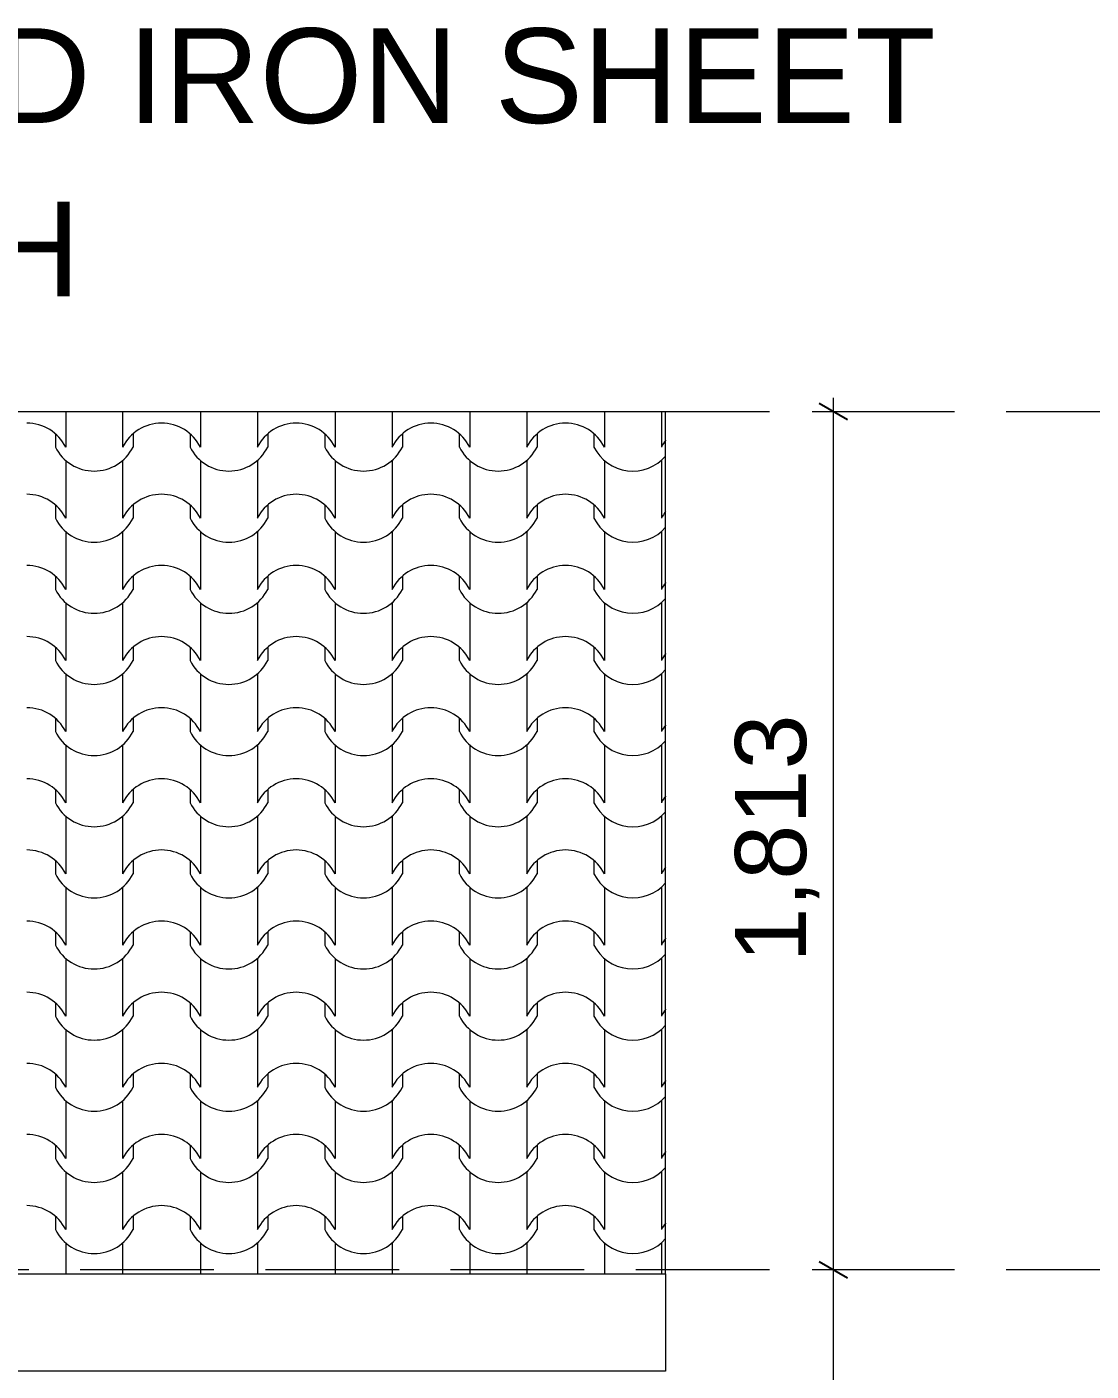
# Model space of a CAD drawing. Header units: millimetres. Extents: x 323482 to 503016, y 8175 to 72038.
# Drawn here: x 473944 to 476192, y 32263 to 35104 of the extents above; entities that cross this region are included whole.
import ezdxf

# ---------------------------------------------------------------- set-up
doc = ezdxf.new("R2010")
doc.units = ezdxf.units.MM
doc.header["$MEASUREMENT"] = 0
doc.linetypes.add('Hidden Line', pattern=[391.222223, 282.222223, -109])
for name, color, linetype, lineweight in [('2D Drafting - General_Pen_No__101', 252, 'Continuous', 13), ('Annotation - Label_Pen_No__1', 7, 'Continuous', 13), ('Annotation - Label_Pen_No__120', 7, 'Continuous', 13), ('Dimensioning - General_Pen_No__46', 5, 'Continuous', 25), ('Shell - Roof_Pen_No__120', 7, 'Continuous', 13)]:
    doc.layers.add(name, color=color, linetype=linetype, lineweight=lineweight)
doc.layers.add('Dimensioning - General', color=7, linetype='Continuous')
for name, color, linetype, lineweight, true_color in [('Dimensioning - General_Pen_No__45', 7, 'Continuous', 25, 0x40a5ff), ('Dimensioning - General_Pen_No__85', 7, 'Continuous', 20, 0x80c2ff), ('Structural - Bearing_Pen_No__83', 7, 'Continuous', 13, 0xff9955)]:
    doc.layers.add(name, color=color, linetype=linetype, lineweight=lineweight, true_color=true_color)
doc.styles.add('GENERATED_STYLE_1', font='arial.ttf')
doc.dimstyles.new('GENERATED_STYLE__1', dxfattribs={"dimtxt": 150, "dimasz": 45.6, "dimexe": 0.18, "dimexo": 0.0625, "dimgap": 0.09, "dimtad": 1, "dimdec": 0, "dimzin": 0, "dimdsep": 46, "dimtxsty": 'GENERATED_STYLE_1', "dimblk": 'ARROWHEAD_2', "dimblk1": 'ARROWHEAD_2', "dimblk2": 'ARROWHEAD_2', "dimcen": 0.09, "dimse1": 1, "dimse2": 1, "dimclrd": 256, "dimclre": 256, "dimclrt": 5, "dimadec": 0, "dimazin": 0, "dimtfac": 1, "dimtdec": 4, "dimtmove": 0, "dimatfit": 3, "dimfxl": 1, "dimtolj": 1, "dimtzin": 0, "dimarcsym": 0})
doc.dimstyles.new('GENERATED_STYLE__12', dxfattribs={"dimtxt": 0.18, "dimasz": 273.6, "dimexe": 0.18, "dimexo": 0.0625, "dimgap": 0.09, "dimtad": 0, "dimtih": 1, "dimtoh": 1, "dimdec": 4, "dimzin": 0, "dimdsep": 46, "dimcen": 0.09, "dimadec": 0, "dimazin": 0, "dimtfac": 1, "dimtdec": 4, "dimtmove": 0, "dimatfit": 3, "dimldrblk": 'ARROWHEAD_5', "dimfxl": 1, "dimtolj": 1, "dimtzin": 0, "dimarcsym": 0})

# ---------------------------------------------------------------- blocks, each defined once
blk = doc.blocks.new('*X4')
at = {"layer": '2D Drafting - General_Pen_No__101', "color": 252, "linetype": 'Continuous', "lineweight": 13}
for p, q in [((474025.8, 34290.4), (474025.8, 34276.6)), ((474146, 34290.4), (474146, 34276.6)), ((474310.3, 34290.4), (474310.3, 34276.6)), ((474430.5, 34290.4), (474430.5, 34276.6)), ((474594.8, 34290.4), (474594.8, 34276.6)), ((474715, 34290.4), (474715, 34276.6)), ((474879.2, 34290.4), (474879.2, 34276.6)), ((474999.5, 34290.4), (474999.5, 34276.6)), ((475163.7, 34290.4), (475163.7, 34276.6)), ((475284, 34290.4), (475284, 34276.6)), ((474025.8, 34276.6), (474025.8, 34215.7)), ((474146, 34276.6), (474146, 34215.7)), ((474310.3, 34276.6), (474310.3, 34215.7)), ((474430.5, 34276.6), (474430.5, 34215.7)), ((474594.8, 34276.6), (474594.8, 34215.7)), ((474715, 34276.6), (474715, 34215.7)), ((474879.2, 34276.6), (474879.2, 34215.7)), ((474999.5, 34276.6), (474999.5, 34215.7)), ((475163.7, 34276.6), (475163.7, 34215.7)), ((475284, 34276.6), (475284, 34215.7)), ((474003.8, 34243.7), (474003.8, 34215.7)), ((474168, 34243.7), (474168, 34215.7)), ((474288.3, 34243.7), (474288.3, 34215.7)), ((474452.5, 34243.7), (474452.5, 34215.7)), ((474572.8, 34243.7), (474572.8, 34215.7)), ((474737, 34243.7), (474737, 34215.7)), ((474857.2, 34243.7), (474857.2, 34215.7)), ((475021.5, 34243.7), (475021.5, 34215.7)), ((475141.7, 34243.7), (475141.7, 34215.7)), ((474025.8, 34187.3), (474025.8, 34126.3)), ((474146, 34187.3), (474146, 34126.3)), ((474310.3, 34187.3), (474310.3, 34126.3)), ((474430.5, 34187.3), (474430.5, 34126.3)), ((474594.8, 34187.3), (474594.8, 34126.3)), ((474715, 34187.3), (474715, 34126.3)), ((474879.2, 34187.3), (474879.2, 34126.3)), ((474999.5, 34187.3), (474999.5, 34126.3)), ((475163.7, 34187.3), (475163.7, 34126.3)), ((475284, 34187.3), (475284, 34126.3)), ((474025.8, 34126.3), (474025.8, 34065.3)), ((474146, 34126.3), (474146, 34065.3)), ((474310.3, 34126.3), (474310.3, 34065.3)), ((474430.5, 34126.3), (474430.5, 34065.3)), ((474594.8, 34126.3), (474594.8, 34065.3)), ((474715, 34126.3), (474715, 34065.3)), ((474879.2, 34126.3), (474879.2, 34065.3)), ((474999.5, 34126.3), (474999.5, 34065.3)), ((475163.7, 34126.3), (475163.7, 34065.3)), ((475284, 34126.3), (475284, 34065.3)), ((474003.8, 34093.4), (474003.8, 34065.3)), ((474168, 34093.4), (474168, 34065.3)), ((474288.3, 34093.4), (474288.3, 34065.3)), ((474452.5, 34093.4), (474452.5, 34065.3)), ((474572.8, 34093.4), (474572.8, 34065.3)), ((474737, 34093.4), (474737, 34065.3)), ((474857.2, 34093.4), (474857.2, 34065.3)), ((475021.5, 34093.4), (475021.5, 34065.3)), ((475141.7, 34093.4), (475141.7, 34065.3)), ((474025.8, 34036.9), (474025.8, 33976)), ((474146, 34036.9), (474146, 33976)), ((474310.3, 34036.9), (474310.3, 33976)), ((474430.5, 34036.9), (474430.5, 33976)), ((474594.8, 34036.9), (474594.8, 33976)), ((474715, 34036.9), (474715, 33976)), ((474879.2, 34036.9), (474879.2, 33976)), ((474999.5, 34036.9), (474999.5, 33976)), ((475163.7, 34036.9), (475163.7, 33976)), ((475284, 34036.9), (475284, 33976)), ((474025.8, 33976), (474025.8, 33915)), ((474146, 33976), (474146, 33915)), ((474310.3, 33976), (474310.3, 33915)), ((474430.5, 33976), (474430.5, 33915)), ((474594.8, 33976), (474594.8, 33915)), ((474715, 33976), (474715, 33915)), ((474879.2, 33976), (474879.2, 33915)), ((474999.5, 33976), (474999.5, 33915)), ((475163.7, 33976), (475163.7, 33915)), ((475284, 33976), (475284, 33915)), ((474003.8, 33943), (474003.8, 33915)), ((474168, 33943), (474168, 33915)), ((474288.3, 33943), (474288.3, 33915)), ((474452.5, 33943), (474452.5, 33915)), ((474572.8, 33943), (474572.8, 33915)), ((474737, 33943), (474737, 33915)), ((474857.2, 33943), (474857.2, 33915)), ((475021.5, 33943), (475021.5, 33915)), ((475141.7, 33943), (475141.7, 33915)), ((474025.8, 33886.6), (474025.8, 33825.6)), ((474146, 33886.6), (474146, 33825.6)), ((474310.3, 33886.6), (474310.3, 33825.6)), ((474430.5, 33886.6), (474430.5, 33825.6)), ((474594.8, 33886.6), (474594.8, 33825.6)), ((474715, 33886.6), (474715, 33825.6)), ((474879.2, 33886.6), (474879.2, 33825.6)), ((474999.5, 33886.6), (474999.5, 33825.6)), ((475163.7, 33886.6), (475163.7, 33825.6)), ((475284, 33886.6), (475284, 33825.6)), ((474025.8, 33825.6), (474025.8, 33764.7)), ((474146, 33825.6), (474146, 33764.7)), ((474310.3, 33825.6), (474310.3, 33764.7)), ((474430.5, 33825.6), (474430.5, 33764.7)), ((474594.8, 33825.6), (474594.8, 33764.7)), ((474715, 33825.6), (474715, 33764.7)), ((474879.2, 33825.6), (474879.2, 33764.7)), ((474999.5, 33825.6), (474999.5, 33764.7)), ((475163.7, 33825.6), (475163.7, 33764.7)), ((475284, 33825.6), (475284, 33764.7)), ((474003.8, 33792.7), (474003.8, 33764.7)), ((474168, 33792.7), (474168, 33764.7)), ((474288.3, 33792.7), (474288.3, 33764.7)), ((474452.5, 33792.7), (474452.5, 33764.7)), ((474572.8, 33792.7), (474572.8, 33764.7)), ((474737, 33792.7), (474737, 33764.7)), ((474857.2, 33792.7), (474857.2, 33764.7)), ((475021.5, 33792.7), (475021.5, 33764.7)), ((475141.7, 33792.7), (475141.7, 33764.7)), ((474025.8, 33736.3), (474025.8, 33675.3)), ((474146, 33736.3), (474146, 33675.3)), ((474310.3, 33736.3), (474310.3, 33675.3)), ((474430.5, 33736.3), (474430.5, 33675.3)), ((474594.8, 33736.3), (474594.8, 33675.3)), ((474715, 33736.3), (474715, 33675.3)), ((474879.2, 33736.3), (474879.2, 33675.3)), ((474999.5, 33736.3), (474999.5, 33675.3)), ((475163.7, 33736.3), (475163.7, 33675.3)), ((475284, 33736.3), (475284, 33675.3)), ((474025.8, 33675.3), (474025.8, 33614.3)), ((474146, 33675.3), (474146, 33614.3)), ((474310.3, 33675.3), (474310.3, 33614.3)), ((474430.5, 33675.3), (474430.5, 33614.3)), ((474594.8, 33675.3), (474594.8, 33614.3)), ((474715, 33675.3), (474715, 33614.3)), ((474879.2, 33675.3), (474879.2, 33614.3)), ((474999.5, 33675.3), (474999.5, 33614.3)), ((475163.7, 33675.3), (475163.7, 33614.3)), ((475284, 33675.3), (475284, 33614.3)), ((474003.8, 33642.3), (474003.8, 33614.3)), ((474168, 33642.3), (474168, 33614.3)), ((474288.3, 33642.3), (474288.3, 33614.3)), ((474452.5, 33642.3), (474452.5, 33614.3)), ((474572.8, 33642.3), (474572.8, 33614.3)), ((474737, 33642.3), (474737, 33614.3)), ((474857.2, 33642.3), (474857.2, 33614.3)), ((475021.5, 33642.3), (475021.5, 33614.3)), ((475141.7, 33642.3), (475141.7, 33614.3)), ((474025.8, 33585.9), (474025.8, 33524.9)), ((474146, 33585.9), (474146, 33524.9)), ((474310.3, 33585.9), (474310.3, 33524.9)), ((474430.5, 33585.9), (474430.5, 33524.9)), ((474594.8, 33585.9), (474594.8, 33524.9)), ((474715, 33585.9), (474715, 33524.9)), ((474879.2, 33585.9), (474879.2, 33524.9)), ((474999.5, 33585.9), (474999.5, 33524.9)), ((475163.7, 33585.9), (475163.7, 33524.9)), ((475284, 33585.9), (475284, 33524.9)), ((474025.8, 33524.9), (474025.8, 33464)), ((474146, 33524.9), (474146, 33464)), ((474310.3, 33524.9), (474310.3, 33464)), ((474430.5, 33524.9), (474430.5, 33464)), ((474594.8, 33524.9), (474594.8, 33464)), ((474715, 33524.9), (474715, 33464)), ((474879.2, 33524.9), (474879.2, 33464)), ((474999.5, 33524.9), (474999.5, 33464)), ((475163.7, 33524.9), (475163.7, 33464)), ((475284, 33524.9), (475284, 33464)), ((474003.8, 33492), (474003.8, 33464)), ((474168, 33492), (474168, 33464)), ((474288.3, 33492), (474288.3, 33464)), ((474452.5, 33492), (474452.5, 33464)), ((474572.8, 33492), (474572.8, 33464)), ((474737, 33492), (474737, 33464)), ((474857.2, 33492), (474857.2, 33464)), ((475021.5, 33492), (475021.5, 33464)), ((475141.7, 33492), (475141.7, 33464)), ((474025.8, 33435.6), (474025.8, 33374.6)), ((474146, 33435.6), (474146, 33374.6)), ((474310.3, 33435.6), (474310.3, 33374.6)), ((474430.5, 33435.6), (474430.5, 33374.6)), ((474594.8, 33435.6), (474594.8, 33374.6)), ((474715, 33435.6), (474715, 33374.6)), ((474879.2, 33435.6), (474879.2, 33374.6)), ((474999.5, 33435.6), (474999.5, 33374.6)), ((475163.7, 33435.6), (475163.7, 33374.6)), ((475284, 33435.6), (475284, 33374.6)), ((474025.8, 33374.6), (474025.8, 33313.6)), ((474146, 33374.6), (474146, 33313.6)), ((474310.3, 33374.6), (474310.3, 33313.6)), ((474430.5, 33374.6), (474430.5, 33313.6)), ((474594.8, 33374.6), (474594.8, 33313.6)), ((474715, 33374.6), (474715, 33313.6)), ((474879.2, 33374.6), (474879.2, 33313.6)), ((474999.5, 33374.6), (474999.5, 33313.6)), ((475163.7, 33374.6), (475163.7, 33313.6)), ((475284, 33374.6), (475284, 33313.6)), ((474003.8, 33341.7), (474003.8, 33313.6)), ((474168, 33341.7), (474168, 33313.6)), ((474288.3, 33341.7), (474288.3, 33313.6)), ((474452.5, 33341.7), (474452.5, 33313.6)), ((474572.8, 33341.7), (474572.8, 33313.6)), ((474737, 33341.7), (474737, 33313.6)), ((474857.2, 33341.7), (474857.2, 33313.6)), ((475021.5, 33341.7), (475021.5, 33313.6)), ((475141.7, 33341.7), (475141.7, 33313.6)), ((474025.8, 33285.2), (474025.8, 33224.3)), ((474146, 33285.2), (474146, 33224.3)), ((474310.3, 33285.2), (474310.3, 33224.3)), ((474430.5, 33285.2), (474430.5, 33224.3)), ((474594.8, 33285.2), (474594.8, 33224.3)), ((474715, 33285.2), (474715, 33224.3)), ((474879.2, 33285.2), (474879.2, 33224.3)), ((474999.5, 33285.2), (474999.5, 33224.3)), ((475163.7, 33285.2), (475163.7, 33224.3)), ((475284, 33285.2), (475284, 33224.3)), ((474025.8, 33224.3), (474025.8, 33163.3)), ((474146, 33224.3), (474146, 33163.3)), ((474310.3, 33224.3), (474310.3, 33163.3)), ((474430.5, 33224.3), (474430.5, 33163.3)), ((474594.8, 33224.3), (474594.8, 33163.3)), ((474715, 33224.3), (474715, 33163.3)), ((474879.2, 33224.3), (474879.2, 33163.3)), ((474999.5, 33224.3), (474999.5, 33163.3)), ((475163.7, 33224.3), (475163.7, 33163.3)), ((475284, 33224.3), (475284, 33163.3)), ((474003.8, 33191.3), (474003.8, 33163.3)), ((474168, 33191.3), (474168, 33163.3)), ((474288.3, 33191.3), (474288.3, 33163.3)), ((474452.5, 33191.3), (474452.5, 33163.3)), ((474572.8, 33191.3), (474572.8, 33163.3)), ((474737, 33191.3), (474737, 33163.3)), ((474857.2, 33191.3), (474857.2, 33163.3)), ((475021.5, 33191.3), (475021.5, 33163.3)), ((475141.7, 33191.3), (475141.7, 33163.3)), ((474025.8, 33134.9), (474025.8, 33073.9)), ((474146, 33134.9), (474146, 33073.9)), ((474310.3, 33134.9), (474310.3, 33073.9)), ((474430.5, 33134.9), (474430.5, 33073.9)), ((474594.8, 33134.9), (474594.8, 33073.9)), ((474715, 33134.9), (474715, 33073.9)), ((474879.2, 33134.9), (474879.2, 33073.9)), ((474999.5, 33134.9), (474999.5, 33073.9)), ((475163.7, 33134.9), (475163.7, 33073.9)), ((475284, 33134.9), (475284, 33073.9)), ((474025.8, 33073.9), (474025.8, 33013)), ((474146, 33073.9), (474146, 33013)), ((474310.3, 33073.9), (474310.3, 33013)), ((474430.5, 33073.9), (474430.5, 33013)), ((474594.8, 33073.9), (474594.8, 33013)), ((474715, 33073.9), (474715, 33013)), ((474879.2, 33073.9), (474879.2, 33013)), ((474999.5, 33073.9), (474999.5, 33013)), ((475163.7, 33073.9), (475163.7, 33013)), ((475284, 33073.9), (475284, 33013)), ((474003.8, 33041), (474003.8, 33013)), ((474168, 33041), (474168, 33013)), ((474288.3, 33041), (474288.3, 33013)), ((474452.5, 33041), (474452.5, 33013)), ((474572.8, 33041), (474572.8, 33013)), ((474737, 33041), (474737, 33013)), ((474857.2, 33041), (474857.2, 33013)), ((475021.5, 33041), (475021.5, 33013)), ((475141.7, 33041), (475141.7, 33013)), ((474025.8, 32984.6), (474025.8, 32923.6)), ((474146, 32984.6), (474146, 32923.6)), ((474310.3, 32984.6), (474310.3, 32923.6)), ((474430.5, 32984.6), (474430.5, 32923.6)), ((474594.8, 32984.6), (474594.8, 32923.6)), ((474715, 32984.6), (474715, 32923.6)), ((474879.2, 32984.6), (474879.2, 32923.6)), ((474999.5, 32984.6), (474999.5, 32923.6)), ((475163.7, 32984.6), (475163.7, 32923.6)), ((475284, 32984.6), (475284, 32923.6)), ((474025.8, 32923.6), (474025.8, 32862.6)), ((474146, 32923.6), (474146, 32862.6)), ((474310.3, 32923.6), (474310.3, 32862.6)), ((474430.5, 32923.6), (474430.5, 32862.6)), ((474594.8, 32923.6), (474594.8, 32862.6)), ((474715, 32923.6), (474715, 32862.6)), ((474879.2, 32923.6), (474879.2, 32862.6)), ((474999.5, 32923.6), (474999.5, 32862.6)), ((475163.7, 32923.6), (475163.7, 32862.6)), ((475284, 32923.6), (475284, 32862.6)), ((474003.8, 32890.7), (474003.8, 32862.6)), ((474168, 32890.7), (474168, 32862.6)), ((474288.3, 32890.7), (474288.3, 32862.6)), ((474452.5, 32890.7), (474452.5, 32862.6)), ((474572.8, 32890.7), (474572.8, 32862.6)), ((474737, 32890.7), (474737, 32862.6)), ((474857.2, 32890.7), (474857.2, 32862.6)), ((475021.5, 32890.7), (475021.5, 32862.6)), ((475141.7, 32890.7), (475141.7, 32862.6)), ((474025.8, 32834.2), (474025.8, 32773.3)), ((474146, 32834.2), (474146, 32773.3)), ((474310.3, 32834.2), (474310.3, 32773.3)), ((474430.5, 32834.2), (474430.5, 32773.3)), ((474594.8, 32834.2), (474594.8, 32773.3)), ((474715, 32834.2), (474715, 32773.3)), ((474879.2, 32834.2), (474879.2, 32773.3)), ((474999.5, 32834.2), (474999.5, 32773.3)), ((475163.7, 32834.2), (475163.7, 32773.3)), ((475284, 32834.2), (475284, 32773.3)), ((474025.8, 32773.3), (474025.8, 32712.3)), ((474146, 32773.3), (474146, 32712.3)), ((474310.3, 32773.3), (474310.3, 32712.3)), ((474430.5, 32773.3), (474430.5, 32712.3)), ((474594.8, 32773.3), (474594.8, 32712.3)), ((474715, 32773.3), (474715, 32712.3)), ((474879.2, 32773.3), (474879.2, 32712.3)), ((474999.5, 32773.3), (474999.5, 32712.3)), ((475163.7, 32773.3), (475163.7, 32712.3)), ((475284, 32773.3), (475284, 32712.3)), ((474003.8, 32740.3), (474003.8, 32712.3)), ((474168, 32740.3), (474168, 32712.3)), ((474288.3, 32740.3), (474288.3, 32712.3)), ((474452.5, 32740.3), (474452.5, 32712.3)), ((474572.8, 32740.3), (474572.8, 32712.3)), ((474737, 32740.3), (474737, 32712.3)), ((474857.2, 32740.3), (474857.2, 32712.3)), ((475021.5, 32740.3), (475021.5, 32712.3)), ((475141.7, 32740.3), (475141.7, 32712.3)), ((474025.8, 32683.9), (474025.8, 32622.9)), ((474146, 32683.9), (474146, 32622.9)), ((474310.3, 32683.9), (474310.3, 32622.9)), ((474430.5, 32683.9), (474430.5, 32622.9)), ((474594.8, 32683.9), (474594.8, 32622.9)), ((474715, 32683.9), (474715, 32622.9)), ((474879.2, 32683.9), (474879.2, 32622.9)), ((474999.5, 32683.9), (474999.5, 32622.9)), ((475163.7, 32683.9), (475163.7, 32622.9)), ((475284, 32683.9), (475284, 32622.9)), ((474025.8, 32622.9), (474025.8, 32562)), ((474146, 32622.9), (474146, 32562)), ((474310.3, 32622.9), (474310.3, 32562)), ((474430.5, 32622.9), (474430.5, 32562)), ((474594.8, 32622.9), (474594.8, 32562)), ((474715, 32622.9), (474715, 32562)), ((474879.2, 32622.9), (474879.2, 32562)), ((474999.5, 32622.9), (474999.5, 32562)), ((475163.7, 32622.9), (475163.7, 32562)), ((475284, 32622.9), (475284, 32562)), ((474003.8, 32590), (474003.8, 32562)), ((474168, 32590), (474168, 32562)), ((474288.3, 32590), (474288.3, 32562)), ((474452.5, 32590), (474452.5, 32562)), ((474572.8, 32590), (474572.8, 32562)), ((474737, 32590), (474737, 32562)), ((474857.2, 32590), (474857.2, 32562)), ((475021.5, 32590), (475021.5, 32562)), ((475141.7, 32590), (475141.7, 32562)), ((474025.8, 32533.6), (474025.8, 32472.6)), ((474146, 32533.6), (474146, 32472.6)), ((474310.3, 32533.6), (474310.3, 32472.6)), ((474430.5, 32533.6), (474430.5, 32472.6)), ((474594.8, 32533.6), (474594.8, 32472.6)), ((474715, 32533.6), (474715, 32472.6)), ((474879.2, 32533.6), (474879.2, 32472.6)), ((474999.5, 32533.6), (474999.5, 32472.6)), ((475163.7, 32533.6), (475163.7, 32472.6)), ((475284, 32533.6), (475284, 32472.6)), ((474025.8, 32472.6), (474025.8, 32468.3)), ((474146, 32472.6), (474146, 32468.3)), ((474310.3, 32472.6), (474310.3, 32468.3)), ((474430.5, 32472.6), (474430.5, 32468.3)), ((474594.8, 32472.6), (474594.8, 32468.3)), ((474715, 32472.6), (474715, 32468.3)), ((474879.2, 32472.6), (474879.2, 32468.3)), ((474999.5, 32472.6), (474999.5, 32468.3)), ((475163.7, 32472.6), (475163.7, 32468.3)), ((475284, 32472.6), (475284, 32468.3))]:
    blk.add_line(p, q, dxfattribs=at)
for centre, radius, start, end in [((473943.4, 34173.7), 92.5, 26.9885, 89.8295), ((474228.4, 34173.7), 92.5, 90.1705, 153.0115), ((474227.9, 34173.7), 92.5, 26.9885, 89.8295), ((474512.9, 34173.7), 92.5, 90.1705, 153.0115), ((474512.4, 34173.7), 92.5, 26.9885, 89.8295), ((474797.4, 34173.7), 92.5, 90.1705, 153.0115), ((474796.8, 34173.7), 92.5, 26.9885, 89.8295), ((475081.9, 34173.7), 92.5, 90.1705, 153.0115), ((475081.3, 34173.7), 92.5, 26.9885, 89.8295), ((474085.9, 34257), 91.9, 206.7044, 333.2956), ((474370.4, 34257), 91.9, 206.7044, 333.2956), ((474654.9, 34257), 91.9, 206.7044, 333.2956), ((474939.4, 34257), 91.9, 206.7044, 333.2956), ((475223.8, 34257), 91.9, 206.7044, 318.9206), ((475366.4, 34173.7), 92.5, 142.3587, 153.0115), ((473943.4, 34023.4), 92.5, 26.9885, 89.8295), ((474228.4, 34023.4), 92.5, 90.1705, 153.0115), ((474227.9, 34023.4), 92.5, 26.9885, 89.8295), ((474512.9, 34023.4), 92.5, 90.1705, 153.0115), ((474512.4, 34023.4), 92.5, 26.9885, 89.8295), ((474797.4, 34023.4), 92.5, 90.1705, 153.0115), ((474796.8, 34023.4), 92.5, 26.9885, 89.8295), ((475081.9, 34023.4), 92.5, 90.1705, 153.0115), ((475081.3, 34023.4), 92.5, 26.9885, 89.8295), ((474085.9, 34106.6), 91.9, 206.7044, 333.2956), ((474370.4, 34106.6), 91.9, 206.7044, 333.2956), ((474654.9, 34106.6), 91.9, 206.7044, 333.2956), ((474939.4, 34106.6), 91.9, 206.7044, 333.2956), ((475223.8, 34106.6), 91.9, 206.7044, 318.9206), ((475366.4, 34023.4), 92.5, 142.3587, 153.0115), ((473943.4, 33873), 92.5, 26.9885, 89.8295), ((474228.4, 33873), 92.5, 90.1705, 153.0115), ((474227.9, 33873), 92.5, 26.9885, 89.8295), ((474512.9, 33873), 92.5, 90.1705, 153.0115), ((474512.4, 33873), 92.5, 26.9885, 89.8295), ((474797.4, 33873), 92.5, 90.1705, 153.0115), ((474796.8, 33873), 92.5, 26.9885, 89.8295), ((475081.9, 33873), 92.5, 90.1705, 153.0115), ((475081.3, 33873), 92.5, 26.9885, 89.8295), ((475366.4, 33873), 92.5, 142.3587, 153.0115), ((474085.9, 33956.3), 91.9, 206.7044, 333.2956), ((474370.4, 33956.3), 91.9, 206.7044, 333.2956), ((474654.9, 33956.3), 91.9, 206.7044, 333.2956), ((474939.4, 33956.3), 91.9, 206.7044, 333.2956), ((475223.8, 33956.3), 91.9, 206.7044, 318.9206), ((473943.4, 33722.7), 92.5, 26.9885, 89.8295), ((474228.4, 33722.7), 92.5, 90.1705, 153.0115), ((474227.9, 33722.7), 92.5, 26.9885, 89.8295), ((474512.9, 33722.7), 92.5, 90.1705, 153.0115), ((474512.4, 33722.7), 92.5, 26.9885, 89.8295), ((474797.4, 33722.7), 92.5, 90.1705, 153.0115), ((474796.8, 33722.7), 92.5, 26.9885, 89.8295), ((475081.9, 33722.7), 92.5, 90.1705, 153.0115), ((475081.3, 33722.7), 92.5, 26.9885, 89.8295), ((475366.4, 33722.7), 92.5, 142.3587, 153.0115), ((474085.9, 33806), 91.9, 206.7044, 333.2956), ((474370.4, 33806), 91.9, 206.7044, 333.2956), ((474654.9, 33806), 91.9, 206.7044, 333.2956), ((474939.4, 33806), 91.9, 206.7044, 333.2956), ((475223.8, 33806), 91.9, 206.7044, 318.9206), ((473943.4, 33572.4), 92.5, 26.9885, 89.8295), ((474228.4, 33572.4), 92.5, 90.1705, 153.0115), ((474227.9, 33572.4), 92.5, 26.9885, 89.8295), ((474512.9, 33572.4), 92.5, 90.1705, 153.0115), ((474512.4, 33572.4), 92.5, 26.9885, 89.8295), ((474797.4, 33572.4), 92.5, 90.1705, 153.0115), ((474796.8, 33572.4), 92.5, 26.9885, 89.8295), ((475081.9, 33572.4), 92.5, 90.1705, 153.0115), ((475081.3, 33572.4), 92.5, 26.9885, 89.8295), ((474085.9, 33655.6), 91.9, 206.7044, 333.2956), ((474370.4, 33655.6), 91.9, 206.7044, 333.2956), ((474654.9, 33655.6), 91.9, 206.7044, 333.2956), ((474939.4, 33655.6), 91.9, 206.7044, 333.2956), ((475223.8, 33655.6), 91.9, 206.7044, 318.9206), ((475366.4, 33572.4), 92.5, 142.3587, 153.0115), ((473943.4, 33422), 92.5, 26.9885, 89.8295), ((474228.4, 33422), 92.5, 90.1705, 153.0115), ((474227.9, 33422), 92.5, 26.9885, 89.8295), ((474512.9, 33422), 92.5, 90.1705, 153.0115), ((474512.4, 33422), 92.5, 26.9885, 89.8295), ((474797.4, 33422), 92.5, 90.1705, 153.0115), ((474796.8, 33422), 92.5, 26.9885, 89.8295), ((475081.9, 33422), 92.5, 90.1705, 153.0115), ((475081.3, 33422), 92.5, 26.9885, 89.8295), ((475366.4, 33422), 92.5, 142.3587, 153.0115), ((474085.9, 33505.3), 91.9, 206.7044, 333.2956), ((474370.4, 33505.3), 91.9, 206.7044, 333.2956), ((474654.9, 33505.3), 91.9, 206.7044, 333.2956), ((474939.4, 33505.3), 91.9, 206.7044, 333.2956), ((475223.8, 33505.3), 91.9, 206.7044, 318.9206), ((473943.4, 33271.7), 92.5, 26.9885, 89.8295), ((474228.4, 33271.7), 92.5, 90.1705, 153.0115), ((474227.9, 33271.7), 92.5, 26.9885, 89.8295), ((474512.9, 33271.7), 92.5, 90.1705, 153.0115), ((474512.4, 33271.7), 92.5, 26.9885, 89.8295), ((474797.4, 33271.7), 92.5, 90.1705, 153.0115), ((474796.8, 33271.7), 92.5, 26.9885, 89.8295), ((475081.9, 33271.7), 92.5, 90.1705, 153.0115), ((475081.3, 33271.7), 92.5, 26.9885, 89.8295), ((475366.4, 33271.7), 92.5, 142.3587, 153.0115), ((474085.9, 33355), 91.9, 206.7044, 333.2956), ((474370.4, 33355), 91.9, 206.7044, 333.2956), ((474654.9, 33355), 91.9, 206.7044, 333.2956), ((474939.4, 33355), 91.9, 206.7044, 333.2956), ((475223.8, 33355), 91.9, 206.7044, 318.9206), ((473943.4, 33121.3), 92.5, 26.9885, 89.8295), ((474228.4, 33121.3), 92.5, 90.1705, 153.0115), ((474227.9, 33121.3), 92.5, 26.9885, 89.8295), ((474512.9, 33121.3), 92.5, 90.1705, 153.0115), ((474512.4, 33121.3), 92.5, 26.9885, 89.8295), ((474797.4, 33121.3), 92.5, 90.1705, 153.0115), ((474796.8, 33121.3), 92.5, 26.9885, 89.8295), ((475081.9, 33121.3), 92.5, 90.1705, 153.0115), ((475081.3, 33121.3), 92.5, 26.9885, 89.8295), ((474085.9, 33204.6), 91.9, 206.7044, 333.2956), ((474370.4, 33204.6), 91.9, 206.7044, 333.2956), ((474654.9, 33204.6), 91.9, 206.7044, 333.2956), ((474939.4, 33204.6), 91.9, 206.7044, 333.2956), ((475223.8, 33204.6), 91.9, 206.7044, 318.9206), ((475366.4, 33121.3), 92.5, 142.3587, 153.0115), ((473943.4, 32971), 92.5, 26.9885, 89.8295), ((474228.4, 32971), 92.5, 90.1705, 153.0115), ((474227.9, 32971), 92.5, 26.9885, 89.8295), ((474512.9, 32971), 92.5, 90.1705, 153.0115), ((474512.4, 32971), 92.5, 26.9885, 89.8295), ((474797.4, 32971), 92.5, 90.1705, 153.0115), ((474796.8, 32971), 92.5, 26.9885, 89.8295), ((475081.9, 32971), 92.5, 90.1705, 153.0115), ((475081.3, 32971), 92.5, 26.9885, 89.8295), ((474085.9, 33054.3), 91.9, 206.7044, 333.2956), ((474370.4, 33054.3), 91.9, 206.7044, 333.2956), ((474654.9, 33054.3), 91.9, 206.7044, 333.2956), ((474939.4, 33054.3), 91.9, 206.7044, 333.2956), ((475223.8, 33054.3), 91.9, 206.7044, 318.9206), ((475366.4, 32971), 92.5, 142.3587, 153.0115), ((473943.4, 32820.7), 92.5, 26.9885, 89.8295), ((474228.4, 32820.7), 92.5, 90.1705, 153.0115), ((474227.9, 32820.7), 92.5, 26.9885, 89.8295), ((474512.9, 32820.7), 92.5, 90.1705, 153.0115), ((474512.4, 32820.7), 92.5, 26.9885, 89.8295), ((474797.4, 32820.7), 92.5, 90.1705, 153.0115), ((474796.8, 32820.7), 92.5, 26.9885, 89.8295), ((475081.9, 32820.7), 92.5, 90.1705, 153.0115), ((475081.3, 32820.7), 92.5, 26.9885, 89.8295), ((475366.4, 32820.7), 92.5, 142.3587, 153.0115), ((474085.9, 32903.9), 91.9, 206.7044, 333.2956), ((474370.4, 32903.9), 91.9, 206.7044, 333.2956), ((474654.9, 32903.9), 91.9, 206.7044, 333.2956), ((474939.4, 32903.9), 91.9, 206.7044, 333.2956), ((475223.8, 32903.9), 91.9, 206.7044, 318.9206), ((473943.4, 32670.3), 92.5, 26.9885, 89.8295), ((474228.4, 32670.3), 92.5, 90.1705, 153.0115), ((474227.9, 32670.3), 92.5, 26.9885, 89.8295), ((474512.9, 32670.3), 92.5, 90.1705, 153.0115), ((474512.4, 32670.3), 92.5, 26.9885, 89.8295), ((474797.4, 32670.3), 92.5, 90.1705, 153.0115), ((474796.8, 32670.3), 92.5, 26.9885, 89.8295), ((475081.9, 32670.3), 92.5, 90.1705, 153.0115), ((475081.3, 32670.3), 92.5, 26.9885, 89.8295), ((474085.9, 32753.6), 91.9, 206.7044, 333.2956), ((474370.4, 32753.6), 91.9, 206.7044, 333.2956), ((474654.9, 32753.6), 91.9, 206.7044, 333.2956), ((474939.4, 32753.6), 91.9, 206.7044, 333.2956), ((475223.8, 32753.6), 91.9, 206.7044, 318.9206), ((475366.4, 32670.3), 92.5, 142.3587, 153.0115), ((473943.4, 32520), 92.5, 26.9885, 89.8295), ((474228.4, 32520), 92.5, 90.1705, 153.0115), ((474227.9, 32520), 92.5, 26.9885, 89.8295), ((474512.9, 32520), 92.5, 90.1705, 153.0115), ((474512.4, 32520), 92.5, 26.9885, 89.8295), ((474797.4, 32520), 92.5, 90.1705, 153.0115), ((474796.8, 32520), 92.5, 26.9885, 89.8295), ((475081.9, 32520), 92.5, 90.1705, 153.0115), ((475081.3, 32520), 92.5, 26.9885, 89.8295), ((474085.9, 32603.3), 91.9, 206.7044, 333.2956), ((474370.4, 32603.3), 91.9, 206.7044, 333.2956), ((474654.9, 32603.3), 91.9, 206.7044, 333.2956), ((474939.4, 32603.3), 91.9, 206.7044, 333.2956), ((475223.8, 32603.3), 91.9, 206.7044, 318.9206), ((475366.4, 32520), 92.5, 142.3587, 153.0115)]:
    blk.add_arc(centre, radius, start, end, dxfattribs=at)
blk = doc.blocks.new('Fill_2', base_point=(0, 1500))
at = {"layer": '2D Drafting - General_Pen_No__101', "color": 252, "linetype": 'Continuous', "lineweight": 13}
blk.add_blockref('*X4', (0, 0), dxfattribs=at)
blk = doc.blocks.new('*D330')
at = {"layer": 'Dimensioning - General_Pen_No__45', "color": 161, "linetype": 'Continuous', "lineweight": 25, "true_color": 0x40a5ff, "transparency": 16777216}
for p, q in [((475617.6, 32494.5), (475677.6, 32459.9)), ((475617.6, 29494.5), (475677.6, 29459.9))]:
    blk.add_line(p, q, dxfattribs=at)
at = {"layer": 'Dimensioning - General_Pen_No__85', "color": 151, "linetype": 'Continuous', "lineweight": 20, "true_color": 0x80c2ff, "transparency": 16777216}
for p, q in [((475692.6, 32477.2), (475602.6, 32477.2)), ((475647.6, 29477.2), (475647.6, 32477.2)), ((475692.6, 29477.2), (475602.6, 29477.2))]:
    blk.add_line(p, q, dxfattribs=at)
at = {"layer": 'Dimensioning - General_Pen_No__46', "color": 5, "lineweight": 25, "transparency": 16777216, "insert": (475617.6, 30719.8), "char_height": 150, "attachment_point": 7, "rotation": 90, "style": 'GENERATED_STYLE_1'}
blk.add_mtext('\\A1;3,000', dxfattribs=at)
blk = doc.blocks.new('ARROWHEAD_2')
at = {"color": 0, "linetype": 'Continuous', "lineweight": 0}
for p, q in [((-0.378, -0.655), (0.378, 0.655)), ((0, 0), (-1, 0))]:
    blk.add_line(p, q, dxfattribs=at)
blk = doc.blocks.new('*D331')
at = {"layer": 'Dimensioning - General_Pen_No__45', "color": 161, "linetype": 'Continuous', "lineweight": 25, "true_color": 0x40a5ff, "transparency": 16777216}
for p, q in [((475677.6, 34273.1), (475617.6, 34307.7)), ((475617.6, 32494.5), (475677.6, 32459.9))]:
    blk.add_line(p, q, dxfattribs=at)
at = {"layer": 'Dimensioning - General_Pen_No__85', "color": 151, "linetype": 'Continuous', "lineweight": 20, "true_color": 0x80c2ff, "transparency": 16777216}
for p, q in [((475647.6, 34290.4), (475647.6, 34319.7)), ((475692.6, 34290.4), (475602.6, 34290.4)), ((475647.6, 32477.2), (475647.6, 34290.4)), ((475692.6, 32477.2), (475602.6, 32477.2))]:
    blk.add_line(p, q, dxfattribs=at)
at = {"layer": 'Dimensioning - General_Pen_No__46', "color": 5, "lineweight": 25, "transparency": 16777216, "insert": (475617.6, 33126.4), "char_height": 150, "attachment_point": 7, "rotation": 90, "style": 'GENERATED_STYLE_1'}
blk.add_mtext('\\A1;1,813', dxfattribs=at)
blk = doc.blocks.new('ARROWHEAD_5')
at = {"linetype": 'Continuous', "lineweight": 0}
blk.add_hatch(color=0, dxfattribs=at).paths.add_polyline_path([(-1, 0.2679), (0, 0), (-1, -0.2679)])
at = {"color": 0, "linetype": 'Continuous', "lineweight": 0}
blk.add_line((0, 0), (-1, 0), dxfattribs=at)

msp = doc.modelspace()

# ---------------------------------------------------------------- linework, layer by layer
at = {"layer": 'Shell - Roof_Pen_No__120', "color": 7, "linetype": 'Continuous', "lineweight": 13}
for p, q in [((475293.1, 34290.4), (449846.1, 34290.4)), ((475293.1, 32468.3), (475293.1, 34290.4)), ((464697.1, 32468.3), (475293.1, 32468.3)), ((475293.1, 32468.3), (475293.1, 32262.8)), ((475293.1, 32262.8), (464697.1, 32262.8))]:
    msp.add_line(p, q, dxfattribs=at)
at = {"layer": 'Structural - Bearing_Pen_No__83', "color": 21, "linetype": 'Hidden Line', "lineweight": 13, "true_color": 0xff9955}
for p, q in [((499376.9, 34290.4), (447887.3, 34290.4)), ((499376.9, 32477.2), (447887.3, 32477.2))]:
    msp.add_line(p, q, dxfattribs=at)

# ---------------------------------------------------------------- block references
at = {"layer": '2D Drafting - General_Pen_No__101', "color": 252, "linetype": 'Continuous', "lineweight": 13}
msp.add_blockref('Fill_2', (0, 1500), dxfattribs=at)

# ---------------------------------------------------------------- texts
at = {"layer": 'Annotation - Label_Pen_No__1', "color": 7, "linetype": 'Continuous', "lineweight": 13, "insert": (472293, 34788.4), "char_height": 200, "attachment_point": 4, "line_spacing_factor": 0.92341, "style": 'GENERATED_STYLE_1'}
msp.add_mtext('\\A1;GALVANISED IRON SHEET\\PAT 15{\\H0.66x;\\S0^  ;} PITCH', dxfattribs=at)

# ---------------------------------------------------------------- dimensions: what is measured, and where the dimension line sits
at = {"layer": 'Dimensioning - General', "color": 151, "linetype": 'Continuous', "lineweight": 20, "true_color": 0x80c2ff}
for base, p1, p2, picture, middle in [((475647.6, 34290.4), (476178.9, 32477.2), (476025.5, 34290.4), '*D331', (475542.6, 33391.3)), ((475647.6, 32477.2), (474916.1, 29477.2), (476178.9, 32477.2), '*D330', (475542.6, 30984.7))]:
    dim = msp.add_linear_dim(base=base, p1=p1, p2=p2, angle=90, dimstyle='GENERATED_STYLE__1', dxfattribs=at)
    dim.commit()
    dim.dimension.update_dxf_attribs({"geometry": picture, "text_midpoint": middle, "dimtype": 160, "text_rotation": 90})

# ---------------------------------------------------------------- leaders
at = {"layer": 'Annotation - Label_Pen_No__120', "color": 7, "linetype": 'Continuous', "lineweight": 13, "annotation_type": 0, "has_hookline": 1, "hookline_direction": 0, "text_width": 3550.5}
msp.add_leader([(471173, 34027.5), (471173, 34788.4), (472292.9, 34788.4)], dimstyle='GENERATED_STYLE__12', dxfattribs=at)

doc.saveas('drawing.dxf')
